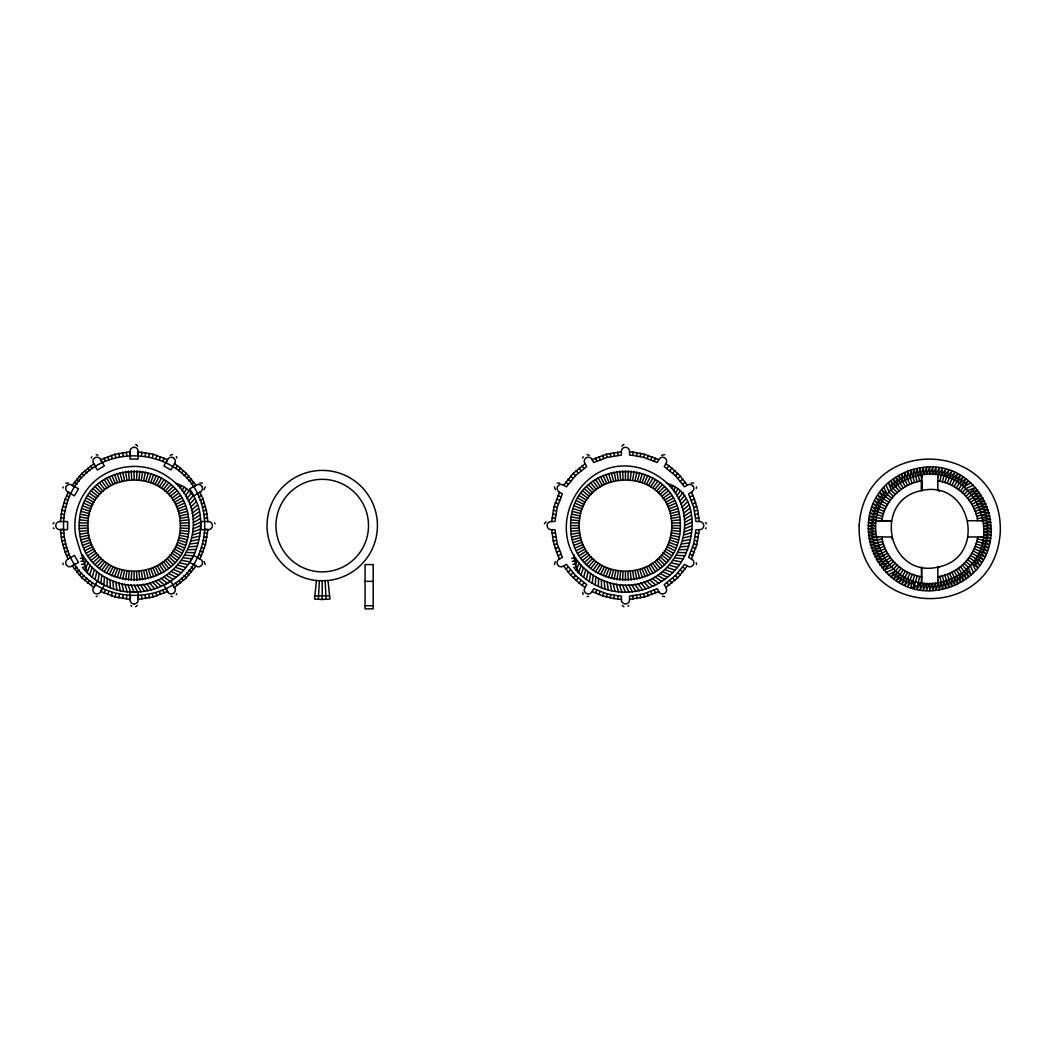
<?xml version="1.0" encoding="UTF-8"?>
<svg xmlns="http://www.w3.org/2000/svg" width="1053" height="1053" viewBox="0 0 1053 1053"><rect width="100%" height="100%" fill="white"/><g stroke="black" fill="none" stroke-linecap="round" stroke-linejoin="round"><path stroke-width="1.5" d="M921.586 490.58L921.612 475.074L921.612 490.58C871.489 500.122 888.179 578.755 937.854 567.119C987.964 557.55 971.261 478.944 921.586 490.58L921.612 480.839C901.618 483.919 884.796 500.741 881.703 520.735M907.607 479.168C972.775 450.21 1016.974 549.482 951.846 578.531C886.679 607.489 842.479 508.217 907.607 479.168L907.62 471.257C983.897 443.326 1027.201 556.155 951.833 586.442C875.556 614.373 832.252 501.544 907.62 471.257L908.384 472.099M951.846 578.531L951.833 586.442L947.173 574.319C963.008 568.383 975.078 553.667 977.737 536.964M175.614 483.327C206.783 492.146 204.874 536.069 191.764 558.88C175.838 587.85 136.943 600.486 107.037 586.416L107.209 578.4C96.994 573.201 88.347 564.974 82.66 554.997M666.983 483.327C698.139 492.146 696.244 536.069 683.121 558.88C667.194 587.85 628.299 600.486 598.394 586.416L598.565 578.4C529.606 541.9 582.309 438.469 652.373 472.797C721.331 509.31 668.629 612.741 598.565 578.4M79.199 525.605C79.265 453.619 188.961 453.619 189.013 525.605C188.961 597.591 79.265 597.591 79.199 525.605L87.833 525.605C87.886 586.271 180.339 586.271 180.379 525.605C180.339 464.939 87.886 464.939 87.833 525.605M107.209 578.4C172.731 612.28 228.488 515.707 166.387 475.903C141.155 458.687 103.549 465.65 86.162 490.777C77.001 503.321 73.105 519.537 75.579 534.871C78.909 547.955 83.806 560.13 87.491 573.095M204.637 529.304C208.06 436.376 69.893 429.137 63.588 521.906C60.166 614.834 198.319 622.073 204.637 529.304L207.875 529.475L205.467 544.717L199.925 559.143L197.043 557.669M570.568 525.605C570.621 453.619 680.317 453.619 680.383 525.605C680.317 597.591 570.621 597.591 570.568 525.605L579.203 525.605C579.242 464.939 671.696 464.939 671.748 525.605C671.696 586.271 579.242 586.271 579.203 525.605M205.203 486.907L204.019 489.777M205.19 564.566L204.019 561.433M582.717 592.365L583.125 594.432M696.56 486.907L696.257 488.46M696.546 564.566L696.257 562.75M130.414 596.13L130.243 599.368L114.988 596.959L100.575 591.417L102.049 588.535M131.243 580.44L131.691 571.805M136.535 479.391L136.982 470.77M137.811 455.08L137.982 451.829L153.225 454.251L167.651 459.779L166.177 462.675M318.375 599.368L319.349 580.729L316.466 580.506A55.204 55.204 0 0 1 275.425 496.345A55.204 55.204 0 0 1 369.05 496.345A55.204 55.204 0 0 1 328.009 580.506L329.958 599.065L322.231 599.473L314.518 599.065L316.466 580.506M622.599 580.44L623.047 571.805M627.891 479.391L628.338 470.77M910.24 478.075L910.779 470.191M949.214 579.624L948.792 587.521L944.778 575.175L947.173 574.319M107.037 586.416L103.892 584.915L104.484 576.926M598.394 586.416L595.248 584.915L595.84 576.926M60.337 521.735L61.851 510.244L65.141 499.135L68.287 492.067L71.183 493.541M551.719 521.538L554.115 506.48L559.564 492.238M557.511 486.67A4.067 4.067 0 0 0 559.143 491.988L562.381 493.87L557.248 507.322L554.97 521.538L551.219 521.538M687.964 566.396A4.067 4.067 0 0 0 693.361 564.671A4.067 4.067 0 0 0 691.795 559.222L688.557 557.34L693.69 543.888L695.967 529.659L699.718 529.659M691.373 558.972L696.823 544.717L699.231 529.659M126.386 599.065L126.729 595.84M128.374 580.203L129.269 571.621M138.943 479.589L139.852 470.994M141.497 455.37L141.826 452.132M621.415 599.354L617.742 599.065L618.085 595.84L607.186 593.826L593.734 588.693L591.865 591.931A4.067 4.067 0 0 1 586.403 593.497A4.067 4.067 0 0 1 584.678 588.087M619.73 580.203L620.638 571.621M630.313 479.589L631.208 470.994M666.233 463.096A4.067 4.067 0 0 0 664.509 457.686A4.067 4.067 0 0 0 659.06 459.253L657.204 462.517L643.752 457.384L632.853 455.37L633.195 452.132L644.594 454.251L658.836 459.7M912.912 477.127L913.754 469.256L917.124 481.8M946.529 580.572L945.686 588.443L942.33 575.899L937.841 576.86M103.892 584.915L100.825 583.257L101.838 575.307M595.248 584.915L592.194 583.257L593.194 575.307M122.556 598.565L123.056 595.353M125.518 579.834L126.873 571.305M141.352 479.905L142.695 471.375M145.156 455.844L145.669 452.645M592.102 591.51L602.645 595.853L613.912 598.565L614.425 595.353M616.887 579.834L618.229 571.305M632.708 479.905L634.064 471.375M636.525 455.844L637.026 452.645M937.841 477.601L939.381 467.914L935.406 474.758L936.17 467.493L932.576 474.534L932.958 467.242L929.72 474.455L929.72 467.15L926.877 474.534L926.495 467.242L924.034 474.758L923.27 467.493L921.217 475.127M915.649 476.311L916.9 468.506L919.598 481.208M943.804 581.388L942.553 589.193L939.855 576.491M91.387 458.042L91.769 456.778M582.743 458.042L583.125 456.778M100.825 583.257L97.85 581.427L99.285 573.543M592.194 583.257L589.219 581.427L590.641 573.543M118.752 597.867L119.423 594.682M122.701 579.308L124.491 570.858M143.734 480.339L145.525 471.902M148.789 456.515L149.473 453.343M610.108 597.867L610.793 594.682M614.057 579.308L615.847 570.858M635.091 480.339L636.881 471.902M640.158 456.515L640.829 453.343M914.675 575.175L919.598 576.491L916.9 589.193L921.217 582.572L917.532 586.192L910.661 587.521L914.675 575.175C897.722 569.831 884.494 554.523 881.703 536.964M937.841 480.839L939.855 481.208L942.553 468.506L938.236 475.127M918.413 475.653L920.072 467.914L921.612 477.601M941.027 582.046L939.381 589.785L937.841 580.098M63.154 563.25L63.022 564.566M97.85 581.427L94.981 579.453L96.823 571.661M589.219 581.427L586.35 579.453L588.179 571.661M114.988 596.959L115.83 593.826M119.897 578.637L122.135 570.292M146.091 480.905L148.315 472.573M152.395 457.384L153.225 454.251M606.357 596.959L607.186 593.826M611.266 578.637L613.491 570.292M637.447 480.905L639.684 472.573M643.752 457.384L644.594 454.251M917.124 575.899L913.754 588.443L915.623 585.889M939.855 481.208L942.33 481.8L945.686 469.256L941.027 475.653M938.236 582.572L936.17 590.206L935.406 582.941L932.958 590.457L932.576 583.165L929.72 590.549L929.72 583.244L926.495 590.457L926.877 583.165L923.27 590.206L924.034 582.941L920.072 589.785L921.612 580.098L921.586 567.119L921.612 582.625M94.981 579.453L92.216 577.334L94.454 569.647M586.35 579.453L583.573 577.334L585.823 569.647M176.733 593.681L176.325 594.669M111.289 595.853L112.289 592.773M117.146 577.821L119.818 569.607M148.407 481.59L151.079 473.389M155.936 458.437L156.936 455.344M602.645 595.853L603.645 592.773M608.502 577.821L611.174 569.607M639.763 481.59L642.435 473.389M647.292 458.437L648.293 455.344M977.737 520.735C974.96 503.176 961.718 487.868 944.778 482.524L948.792 470.178L943.804 476.311M92.216 577.334L89.571 575.07L92.203 567.501M583.573 577.334L580.927 575.07L583.573 567.501M107.643 594.563L108.801 591.536M114.435 576.86L117.528 568.804M150.697 482.406L153.791 474.337M159.424 459.674L160.582 456.633M598.999 594.563L600.157 591.536M605.791 576.86L608.884 568.804M642.054 482.406L645.147 474.337M650.78 459.674L651.939 456.633M912.267 574.319L907.62 586.442L912.912 580.572L914.096 587.153M947.173 483.38L951.833 471.257L946.529 477.127M90.071 565.25L87.044 572.674L89.571 575.07M178.154 485.946L178.72 484.551M581.427 565.25L578.4 572.674L580.927 575.07M669.511 485.946L670.077 484.551M104.063 593.089L105.379 590.128M111.776 575.767L115.29 567.87M152.935 483.327L156.449 475.443M162.833 461.082L164.163 458.121M595.419 593.089L596.748 590.128M603.132 575.767L606.646 567.87M644.291 483.327L647.806 475.443M654.203 461.082L655.519 458.121M909.91 573.345L904.632 585.218L910.24 579.624M949.53 484.354L954.821 472.494L949.214 478.075M85.319 568.699L88.057 562.894M180.168 488.316L181.353 485.788M576.689 568.699L579.413 562.894M671.524 488.316L672.709 485.788M109.183 574.53L113.105 566.83M155.12 484.38L159.042 476.68M600.539 574.53L604.461 566.83M646.476 484.38L650.399 476.68M907.607 572.253L901.71 583.823L907.607 578.531M951.833 485.446L957.73 473.876L951.846 479.168M53.071 523.802L54.032 522.551M544.427 523.802L544.849 523.13M83.898 564.671L86.162 560.433M182.051 490.777L183.972 487.184M575.254 564.671L577.531 560.433M673.42 490.777L675.342 487.184M93.467 587.877L97.31 581.217L104.339 585.284L100.509 591.931A4.067 4.067 0 0 1 95.046 593.497A4.067 4.067 0 0 1 93.322 588.087M106.656 573.148L110.973 565.672M157.252 485.525L161.57 478.049M174.745 463.333L170.915 469.98L163.873 465.926L167.717 459.279A4.067 4.067 0 0 1 173.047 457.634M584.836 587.877L586.705 584.626L575.53 575.543L566.448 564.369L563.197 566.238A4.067 4.067 0 0 1 557.682 564.869A4.067 4.067 0 0 1 558.906 559.327M598.012 573.148L602.329 565.672M648.609 485.525L652.926 478.049M666.115 463.333L664.232 466.571L675.407 475.666L684.489 486.841L687.741 484.959A4.067 4.067 0 0 1 693.164 486.21M905.369 571.029L898.88 582.283L905.027 577.307M954.084 486.67L960.573 475.416L954.413 480.392M82.753 560.617L84.411 557.879M183.814 493.33L186.578 488.763M574.109 560.617L575.767 557.879M675.17 493.33L677.935 488.763M621.954 446.169L622.599 445.327M95.652 584.836L93.875 587.561L81.871 577.834L72.157 565.843L74.881 564.066M104.208 571.647L108.907 564.408M159.306 486.802L164.018 479.549M595.564 571.647L600.276 564.408M650.675 486.802L655.374 479.549M903.198 569.699L896.129 580.598L902.526 575.952M956.256 488L963.324 477.101L956.914 481.747M185.433 495.976L189.158 490.501M676.789 495.976L680.514 490.501M95.652 466.374L93.875 463.649L81.871 473.363L72.157 485.367L74.881 487.131M172.574 584.836L174.35 587.561L186.342 577.834L196.069 565.843L193.344 564.066M563.631 485.209L573.24 473.363L585.073 463.754M591.747 459.029A4.067 4.067 0 0 0 586.205 457.818A4.067 4.067 0 0 0 584.836 463.333L586.705 466.571L575.53 475.666L566.448 486.841L563.197 484.959M666.115 587.877L664.232 584.626L675.407 575.543L684.489 564.369L687.741 566.238M665.865 587.442L677.711 577.834L687.319 566.001M706.247 527.856L705.549 528.659M90.69 585.363L92.598 582.743M101.838 570.028L106.919 563.039M161.306 488.171L166.387 481.182M175.627 468.467L177.536 465.834L186.342 473.363L196.069 485.367L193.344 487.131M585.073 587.442L582.046 585.363L583.954 582.743M593.194 570.028L598.275 563.039M652.663 488.171L657.743 481.182M666.983 468.467L668.892 465.834L671.959 468.19L680.37 476.167L687.319 485.209M901.092 568.251L893.457 578.768L900.104 574.464M958.348 489.448L965.983 478.931L959.349 483.235M186.907 498.701L191.699 492.409M678.277 498.701L683.055 492.409M87.623 583.007L89.663 580.493M99.561 568.278L104.997 561.565M163.228 489.645L168.664 482.932M178.562 470.717L180.603 468.19M563.631 566.001L570.568 575.03L578.979 583.007L581.019 580.493M590.917 568.278L596.353 561.565M654.584 489.645L660.02 482.932M669.919 470.717L671.959 468.19M899.078 566.698L890.904 576.794L897.761 572.858M960.375 491.001L968.549 480.905L961.692 484.854M137.324 605.475L135.666 606.752M555.392 561.631L554.391 564.566M628.694 605.475L627.943 606.225M188.25 501.504L193.423 495.384M679.606 501.504L684.779 495.384M84.674 580.506L86.859 578.084M97.376 566.409L103.155 559.985M165.071 491.211L170.849 484.801M181.366 473.113L183.538 470.704M576.044 580.506L578.215 578.084M588.732 566.409L594.511 559.985M656.427 491.211L662.205 484.801M672.722 473.113L674.907 470.704M897.13 565.053L893.326 569.265L886.1 572.477M962.31 492.659L966.114 488.434L973.354 485.222M189.435 504.361L194.923 498.53M680.791 504.361L686.28 498.53M81.871 577.834L84.174 575.543M95.283 564.421L101.391 558.327M166.835 492.883L172.929 486.776M184.051 475.666L186.342 473.363M573.24 577.834L575.53 575.543M586.653 564.421L592.747 558.327M658.191 492.883L664.298 486.776M675.407 475.666L677.711 473.363M895.287 563.289L891.259 567.304L883.875 570.134L893.523 561.446M964.166 494.41L968.181 490.395L975.578 487.565L965.917 496.253M190.475 507.296L196.253 501.741M681.831 507.296L687.622 501.741M79.212 575.03L81.621 572.858M93.309 562.341L99.719 556.563M168.493 494.647L174.916 488.868M186.592 478.352L189.013 476.167M570.568 575.03L572.99 572.858M584.665 562.341L591.088 556.563M659.862 494.647L666.273 488.868M677.961 478.352L680.37 476.167M191.356 510.271L197.424 505.032M682.713 510.271L688.78 505.032M545.388 522.551L546.27 521.959M76.698 572.095L79.225 570.055M91.44 560.157L98.153 554.72M170.073 496.489L176.786 491.053M189 481.155L191.514 479.115M568.067 572.095L570.581 570.055M582.796 560.157L589.509 554.72M661.429 496.489L668.142 491.053M680.356 481.155L682.884 479.115M891.878 559.498L881.782 567.672L889.311 565.237M967.575 498.201L977.671 490.027L970.142 492.462M192.08 513.285L198.412 508.375M683.436 513.285L689.768 508.375M74.342 569.028L76.974 567.119M89.689 557.879L96.679 552.799M171.547 498.411L178.536 493.33M191.251 484.09L193.87 482.182M565.711 569.028L568.33 567.119M581.045 557.879L588.035 552.799M662.903 498.411L669.892 493.33M682.607 484.09L685.24 482.182M890.325 557.485L879.808 565.119L887.455 563.079M969.129 500.214L979.632 492.58L971.998 494.62M170.336 455.357L172.547 454.514M661.705 455.357L664.706 454.541M192.646 516.339L199.228 511.758M684.002 516.339L690.584 511.758M88.057 555.51L95.31 550.798M172.916 500.399L180.155 495.7M579.426 555.51L586.666 550.798M664.272 500.399L671.524 495.7M888.877 555.379L877.978 562.447L885.718 560.815M970.576 502.32L981.462 495.252L973.722 496.884M623.218 444.827L623.916 444.445M193.041 519.405L199.859 515.193M684.411 519.405L691.216 515.193M67.787 559.209L74.434 555.365L78.488 562.407L71.841 566.238A4.067 4.067 0 0 1 66.326 564.869A4.067 4.067 0 0 1 67.537 559.327M86.557 553.062L94.033 548.745M174.179 502.465L181.656 498.148M200.439 491.988L193.791 495.831L189.724 488.803L196.384 484.959A4.067 4.067 0 0 1 201.807 486.21M559.143 559.209L562.381 557.34L557.248 543.888L554.97 529.659L551.219 529.659A4.067 4.067 0 0 1 547.139 525.71A4.067 4.067 0 0 1 550.956 521.525M577.926 553.062L585.402 548.745M665.549 502.465L673.025 498.148M691.795 491.988L688.557 493.87L693.69 507.322L695.967 521.538L699.718 521.538A4.067 4.067 0 0 1 703.799 525.447A4.067 4.067 0 0 1 699.982 529.646M887.547 553.207L876.293 559.696L884.112 558.472M971.906 504.492L983.16 498.003L975.341 499.227M193.291 522.499L200.307 518.642M684.647 522.499L691.676 518.642M85.188 550.535L92.888 546.612M175.338 504.598L183.038 500.675M197.043 493.541L199.925 492.067L203.071 499.135L206.375 510.244L207.875 521.735M576.544 550.535L584.244 546.612M666.694 504.598L674.394 500.675M886.323 550.969L874.753 556.853L882.625 556.05M973.117 506.743L984.7 500.846L976.829 501.649M963.956 486.578L971.011 482.998M888.442 574.701L895.498 571.121M193.37 525.605L200.583 522.117M684.726 525.605L691.939 522.117M130.414 455.08L130.243 451.829L114.988 454.251L100.575 459.779L102.049 462.675M137.811 596.13L137.982 599.368L153.225 596.959L167.651 591.417L166.177 588.535M592.102 459.7L606.357 454.251L621.415 451.842M629.549 451.092A4.067 4.067 0 0 0 625.364 447.275A4.067 4.067 0 0 0 621.415 451.355L621.415 455.107L607.186 457.384L593.734 462.517L591.865 459.279M621.388 600.118A4.067 4.067 0 0 0 625.587 603.935A4.067 4.067 0 0 0 629.523 599.855L629.536 596.103L643.752 593.826L657.204 588.693L659.073 591.931M629.536 599.354L644.594 596.959L658.836 591.51M97.205 596.274L96.205 596.617M588.561 596.274L587.034 596.682M68.287 559.143L66.629 555.655L69.59 554.326M83.95 547.942L91.835 544.427M176.377 506.783L184.275 503.268M198.635 496.871L201.597 495.555M559.564 558.972L557.985 555.655L560.946 554.326M575.307 547.942L583.204 544.427M667.747 506.783L675.631 503.268M689.991 496.871L692.953 495.555L691.373 492.238M885.231 548.666L873.358 553.944L881.269 553.536M974.222 509.033L986.082 503.755L978.184 504.163M193.291 528.698L200.675 525.605M684.647 528.698L692.032 525.605M87.254 572.582L83.134 568.383M578.847 573.095L574.49 568.383M63.588 529.304L60.337 529.475L61.851 540.966L65.141 552.075L68.182 550.916M82.845 545.283L90.913 542.19M177.312 509.02L185.367 505.927M200.044 500.293L203.071 499.135M551.719 529.659L553.207 540.966L556.51 552.075L559.538 550.916M574.214 545.283L582.27 542.19M668.668 509.02L676.724 505.927M691.4 500.293L694.44 499.135L697.731 510.244L699.231 521.538M884.257 546.31L872.121 550.956L880.032 550.969M975.196 511.389L987.319 506.743L979.408 506.73M193.041 531.791L200.583 529.093M684.411 531.791L691.939 529.093M84.648 570.147L86.07 569.647M576.004 570.147L577.426 569.647L578.61 572.582M63.851 548.429L66.944 547.428M81.897 542.571L90.097 539.899M178.115 511.31L186.328 508.638M201.281 503.782L204.374 502.781M555.207 548.429L558.301 547.428M573.253 542.571L581.467 539.899M669.484 511.31L677.684 508.638M692.637 503.782L695.73 502.781M883.401 543.901L871.055 547.915L878.952 548.337M976.052 513.798L988.398 509.784L980.501 509.362M65.773 483.064L68.379 483.064M199.833 483.064L202.452 483.064M557.129 483.064L559.748 483.064M691.202 483.064L693.809 483.064M192.646 534.871L200.307 532.555M684.002 534.871L691.676 532.555M942.33 575.899L944.778 575.175M82.384 567.488L85.056 566.711M573.74 567.488L576.412 566.711L577.426 569.647M62.759 544.717L65.891 543.888M81.081 539.807L89.413 537.583M178.799 513.627L187.144 511.389M202.334 507.322L205.467 506.48M554.115 544.717L557.248 543.888M572.437 539.807L580.782 537.583M670.169 513.627L678.501 511.389M693.69 507.322L696.823 506.48M882.677 541.453L870.133 544.822L877.991 545.651M976.776 516.246L989.32 512.877L981.449 512.048M192.08 537.925L199.859 536.016M683.436 537.925L691.216 536.016M939.855 566.646L937.854 567.119L937.841 582.625M81.581 564.421L84.214 563.803M572.937 564.421L575.57 563.803L576.412 566.711M61.851 540.966L65.023 540.281M80.41 537.017L88.847 535.227M179.365 515.983L187.816 514.193M203.19 510.916L206.375 510.244M553.207 540.966L556.392 540.281M571.766 537.017L580.216 535.227M670.735 515.983L679.172 514.193M694.559 510.916L697.731 510.244M882.085 538.978L869.383 541.676L877.188 542.927M977.368 518.721L990.07 516.023L982.265 514.772M191.356 540.939L199.228 539.439M682.713 540.939L690.584 539.439M80.91 561.381L83.542 560.907M572.279 561.381L574.899 560.907L575.57 563.803M61.153 537.162L64.351 536.648M79.883 534.187L88.413 532.844M179.813 518.366L188.342 517.01M203.861 514.548L207.072 514.048M552.509 537.162L555.721 536.648M571.239 534.187L579.769 532.844M671.169 518.366L679.698 517.01M695.23 514.548L698.429 514.048M878.465 536.964L868.791 538.504L876.517 540.163M980.975 520.735L990.662 519.195L982.923 517.536M190.475 543.914L198.412 542.835M681.831 543.914L689.768 542.835M80.41 558.393L83.029 558.051M571.766 558.393L574.398 558.051L574.899 560.907M60.64 533.318L63.878 532.989M79.501 531.344L88.097 530.436M180.129 520.761L188.711 519.866M204.348 518.221L207.573 517.879M552.009 533.318L555.234 532.989M570.871 531.344L579.453 530.436M671.485 520.761L680.08 519.866M695.704 518.221L698.942 517.879M664.706 596.656L662.376 596.274M189.435 546.836L197.424 546.178M680.791 546.836L688.78 546.178M319.349 580.729L328.009 580.506M329.615 595.84L314.86 595.84M79.278 528.474L87.899 528.027M180.313 523.183L188.948 522.736M570.634 528.474L579.268 528.027M671.682 523.183L680.304 522.736M188.25 549.705L196.253 549.455M679.606 549.705L687.622 549.455M890.851 520.735L875.951 520.735M891.457 520.722L878.465 520.735L868.791 519.195L875.635 523.17L868.37 522.406L875.412 526L868.12 525.618L875.333 528.856L868.027 528.856L875.412 531.699L868.12 532.081L875.635 534.529L868.37 535.293L876.004 537.359M967.997 520.735L983.502 520.735M59.863 521.538L67.55 521.538L67.55 529.659L59.863 529.659A4.067 4.067 0 0 1 55.783 525.71A4.067 4.067 0 0 1 59.6 521.525M180.379 525.605L189.013 525.605M671.748 525.605L680.383 525.605M208.362 529.659L200.675 529.659L200.675 521.538L208.362 521.538A4.067 4.067 0 0 1 212.443 525.447A4.067 4.067 0 0 1 208.626 529.646M875.951 536.964L891.457 536.964L891.93 538.978M967.997 536.964L983.502 536.964M365.062 581.374L373.183 581.374M365.062 605.725L373.183 605.725M678.277 552.509L686.28 552.68M186.907 552.509L194.923 552.68M570.634 522.736L579.268 523.183M671.682 528.027L680.304 528.474M79.278 522.736L87.899 523.183M180.313 528.027L188.948 528.474M676.789 555.234L684.779 555.826M185.433 555.234L193.423 555.826M629.536 451.842L633.195 452.132M632.853 455.37L629.536 455.107L629.536 451.355M618.085 595.84L621.415 596.103L621.415 599.855M587.034 454.514L589.246 455.357M172.547 596.682L171.02 596.274M552.009 517.879L555.234 518.221M570.871 519.866L579.453 520.761M671.485 530.436L680.08 531.344M695.704 532.989L698.942 533.318M60.64 517.879L63.878 518.221M79.501 519.866L88.097 520.761M180.129 530.436L188.711 531.344M204.348 532.989L207.573 533.318M675.17 557.879L683.121 558.88M183.814 557.879L191.764 558.88M613.912 598.565L617.742 599.065M980.975 536.964L990.662 538.504L983.818 534.529L991.084 535.293L984.042 531.699L991.334 532.081L984.121 528.856L991.426 528.856L984.042 526L991.334 525.618L983.818 523.17L991.084 522.406L983.449 520.34M552.509 514.048L555.721 514.548M571.239 517.01L579.769 518.366M671.169 532.844L679.698 534.187M695.23 536.648L698.429 537.162M61.153 514.048L64.351 514.548M79.883 517.01L88.413 518.366M179.813 532.844L188.342 534.187M203.861 536.648L207.072 537.162M673.42 560.433L681.304 561.854M182.051 560.433L189.935 561.854M919.598 576.491L921.612 576.86M882.085 518.721L869.383 516.023L876.004 520.34M977.368 538.978L990.07 541.676L983.449 537.359M553.207 510.244L556.392 510.916M571.766 514.193L580.216 515.983M670.735 535.227L679.172 537.017M694.559 540.281L697.731 540.966M61.851 510.244L65.023 510.916M80.41 514.193L88.847 515.983M179.365 535.227L187.816 537.017M203.19 540.281L206.375 540.966M96.205 454.593L97.876 455.357M671.524 562.894L679.33 564.724M180.168 562.894L187.96 564.724M939.855 491.053L937.841 490.58L937.841 475.074M882.677 516.246L870.133 512.877L876.517 517.536M976.776 541.453L989.32 544.822L982.923 540.163M554.115 506.48L557.248 507.322M572.437 511.389L580.782 513.627M670.169 537.583L678.501 539.807M693.69 543.888L696.823 544.717M62.759 506.48L65.891 507.322M81.081 511.389L89.413 513.627M178.799 537.583L187.144 539.807M202.334 543.888L205.467 544.717M669.511 565.25L677.197 567.488M178.154 565.25L185.841 567.488M942.33 481.8L944.778 482.524M883.401 513.798L871.055 509.784L877.188 514.772M976.052 543.901L988.398 547.915L982.265 542.927M555.207 502.781L558.301 503.782M573.253 508.638L581.467 511.31M669.484 539.899L677.684 542.571M692.637 547.428L695.73 548.429M63.851 502.781L66.944 503.782M81.897 508.638L90.097 511.31M178.115 539.899L186.328 542.571M201.281 547.428L204.374 548.429M667.378 567.501L674.934 570.147M176.009 567.501L183.577 570.147M884.257 511.389L872.121 506.743L877.991 512.048M975.196 546.31L987.319 550.956L981.449 545.651M556.51 499.135L559.538 500.293M574.214 505.927L582.27 509.02M668.668 542.19L676.724 545.283M691.4 550.916L694.44 552.075M65.141 499.135L68.182 500.293M82.845 505.927L90.913 509.02M177.312 542.19L185.367 545.283M200.044 550.916L203.071 552.075M665.127 569.647L672.538 572.674M173.758 569.647L181.182 572.674M885.231 509.033L873.358 503.755L878.952 509.362M974.222 548.666L986.082 553.944L980.501 548.337M557.985 495.555L560.946 496.871M575.307 503.268L583.204 506.783M667.747 544.427L675.631 547.942M689.991 554.326L692.953 555.655M66.629 495.555L69.59 496.871M83.95 503.268L91.835 506.783M176.377 544.427L184.275 547.942M198.635 554.326L201.597 555.655M623.916 606.752L622.244 605.475M135.666 444.445L136.363 444.827M662.758 571.661L670.011 575.07M171.402 571.661L178.655 575.07M886.323 506.743L874.753 500.846L880.032 506.73M973.117 550.969L984.7 556.853L979.408 550.969M576.544 500.675L584.244 504.598M666.694 546.612L674.394 550.535M85.188 500.675L92.888 504.598M175.338 546.612L183.038 550.535M660.297 573.543L667.365 577.334M168.941 573.543L175.996 577.334M887.547 504.492L876.293 498.003L881.269 504.163M971.906 553.207L983.16 559.696L978.184 553.536M577.926 498.148L585.402 502.465M665.549 548.745L673.025 553.062M71.841 484.959L78.488 488.803L74.434 495.831L67.787 491.988A4.067 4.067 0 0 1 66.142 486.67M86.557 498.148L94.033 502.465M174.179 548.745L181.656 553.062M196.384 566.238L189.724 562.407L193.791 555.365L200.439 559.209A4.067 4.067 0 0 1 202.005 564.671A4.067 4.067 0 0 1 196.595 566.396M657.743 575.307L664.601 579.453M166.387 575.307L173.232 579.453M888.877 502.32L877.978 495.252L882.625 501.649M970.576 555.379L981.462 562.447L976.829 556.05M579.426 495.7L586.666 500.399M664.272 550.798L671.524 555.51M88.057 495.7L95.31 500.399M172.916 550.798L180.155 555.51M655.098 576.926L661.732 581.427M163.742 576.926L170.362 581.427M665.865 463.754L668.892 465.834M174.35 463.649L177.536 465.834M890.325 500.214L879.808 492.58L884.112 499.227M969.129 557.485L979.632 565.119L975.341 558.472M565.711 482.182L568.33 484.09M581.045 493.33L588.035 498.411M662.903 552.799L669.892 557.879M682.607 567.119L685.24 569.028M74.342 482.182L76.974 484.09M89.689 493.33L96.679 498.411M171.547 552.799L178.536 557.879M191.251 567.119L193.87 569.028M652.373 578.4L658.757 583.257M161.017 578.4L167.388 583.257M578.979 583.007L582.046 585.363M891.878 498.201L881.782 490.027L885.718 496.884M967.575 559.498L977.671 567.672L973.722 560.815M568.067 479.115L570.581 481.155M582.796 491.053L589.509 496.489M661.429 554.72L668.142 560.157M680.356 570.055L682.884 572.095M76.698 479.115L79.225 481.155M91.44 491.053L98.153 496.489M170.073 554.72L176.786 560.157M189 570.055L191.514 572.095M131.638 606.225L130.888 605.475M649.569 579.742L655.69 584.915M158.213 579.742L164.334 584.915M893.523 496.253L889.311 492.462L886.1 485.222M965.917 561.446L970.142 565.237L973.354 572.477M570.568 476.167L572.99 478.352M584.665 488.868L591.088 494.647M659.862 556.563L666.273 562.341M677.961 572.858L680.37 575.03M79.212 476.167L81.621 478.352M93.309 488.868L99.719 494.647M168.493 556.563L174.916 562.341M186.592 572.858L189.013 575.03M705.549 522.551L706.51 523.802M54.032 528.659L53.334 527.856M646.713 580.927L652.544 586.416M155.344 580.927L161.188 586.416M895.287 494.41L891.259 490.395L888.442 482.998L897.13 492.659M964.166 563.289L968.181 567.304L971.011 574.701L962.31 565.053M573.24 473.363L575.53 475.666M586.653 486.776L592.747 492.883M658.191 558.327L664.298 564.421M675.407 575.543L677.711 577.834M81.871 473.363L84.174 475.666M95.283 486.776L101.391 492.883M166.835 558.327L172.929 564.421M184.051 575.543L186.342 577.834M643.778 581.967L649.332 587.745M152.422 581.967L157.963 587.745M136.982 445.327L137.627 446.169M576.044 470.704L578.215 473.113M588.732 484.801L594.511 491.211M656.427 559.985L662.205 566.409M672.722 578.084L674.907 580.506M84.674 470.704L86.859 473.113M97.376 484.801L103.155 491.211M165.071 559.985L170.849 566.409M181.366 578.084L183.538 580.506M640.803 582.849L646.042 588.917M149.447 582.849L154.686 588.917M555.392 489.579L554.378 486.907M214.562 522.933L215.154 523.802M899.078 491.001L890.904 480.905L893.326 488.434M960.375 566.698L968.549 576.794L966.114 569.265M578.979 468.19L581.019 470.717M590.917 482.932L596.353 489.645M654.584 561.565L660.02 568.278M669.919 580.493L671.959 583.007M87.623 468.19L89.663 470.717M99.561 482.932L104.997 489.645M163.228 561.565L168.664 568.278M178.562 580.493L180.603 583.007M637.789 583.573L642.699 589.904M146.433 583.573L151.342 589.904M901.092 489.448L893.457 478.931L895.498 486.578M958.348 568.251L965.983 578.768L963.956 571.121M582.046 465.834L583.954 468.467M593.194 481.182L598.275 488.171M652.663 563.039L657.743 570.028M666.983 582.743L668.892 585.363M90.69 465.834L92.598 468.467M101.838 481.182L106.919 488.171M161.306 563.039L166.387 570.028M175.627 582.743L177.536 585.363M634.735 584.139L639.316 590.72M143.379 584.139L147.946 590.72M903.198 488L896.129 477.101L897.761 484.854M956.256 569.699L963.324 580.598L961.692 572.858M595.564 479.549L600.276 486.802M650.675 564.408L655.374 571.647M104.208 479.549L108.907 486.802M159.306 564.408L164.018 571.647M631.668 584.533L635.88 591.352M140.299 584.533L144.524 591.352M905.369 486.67L898.88 475.416L900.104 483.235M954.084 571.029L960.573 582.283L959.349 574.464M598.012 478.049L602.329 485.525M648.609 565.672L652.926 573.148M100.509 459.279L104.339 465.926L97.31 469.98L93.467 463.333A4.067 4.067 0 0 1 94.849 457.818A4.067 4.067 0 0 1 100.39 459.029M106.656 478.049L110.973 485.525M157.252 565.672L161.57 573.148M167.717 591.931L163.873 585.284L170.915 581.217L174.745 587.877A4.067 4.067 0 0 1 173.508 593.3M628.575 584.784L632.432 591.799M137.206 584.784L141.063 591.799M176.325 456.541L176.838 458.042M907.607 485.446L901.71 473.876L902.526 481.747M951.833 572.253L957.73 583.823L956.914 575.952M600.539 476.68L604.461 484.38M646.476 566.83L650.399 574.53M109.183 476.68L113.105 484.38M155.12 566.83L159.042 574.53M971.998 563.079L975.578 570.134M883.875 487.565L887.455 494.62M625.469 584.863L628.957 592.076M134.113 584.863L137.601 592.076M909.91 484.354L904.632 472.494L905.027 480.392M949.53 573.345L954.821 585.218L954.413 577.307M595.419 458.121L596.748 461.082M603.132 475.443L606.646 483.327M644.291 567.87L647.806 575.767M654.203 590.128L655.519 593.089M104.063 458.121L105.379 461.082M111.776 475.443L115.29 483.327M152.935 567.87L156.449 575.767M162.833 590.128L164.163 593.089M622.376 584.784L625.469 592.168M131.006 584.784L134.113 592.168M692.953 495.555L694.44 499.135M556.51 552.075L557.985 555.655M65.141 552.075L66.629 555.655M907.62 471.257L912.267 483.38M598.999 456.633L600.157 459.674M605.791 474.337L608.884 482.406M642.054 568.804L645.147 576.86M650.78 591.536L651.939 594.563M107.643 456.633L108.801 459.674M114.435 474.337L117.528 482.406M150.697 568.804L153.791 576.86M159.424 591.536L160.582 594.563M619.282 584.533L621.981 592.076M127.913 584.533L130.625 592.076M910.661 470.178L914.675 482.524M602.645 455.344L603.645 458.437M608.502 473.389L611.174 481.59M639.763 569.607L642.435 577.821M647.292 592.773L648.293 595.853M111.289 455.344L112.289 458.437M117.146 473.389L119.818 481.59M148.407 569.607L151.079 577.821M155.936 592.773L156.936 595.853M616.202 584.139L618.519 591.799M124.846 584.139L127.15 591.799M606.357 454.251L607.186 457.384M611.266 472.573L613.491 480.905M637.447 570.292L639.684 578.637M643.752 593.826L644.594 596.959M114.988 454.251L115.83 457.384M119.897 472.573L122.135 480.905M146.091 570.292L148.315 578.637M152.395 593.826L153.225 596.959M613.149 583.573L615.057 591.352M121.793 583.573L123.701 591.352M63.154 487.947L63.022 486.907M610.108 453.343L610.793 456.515M614.057 471.902L615.847 480.339M635.091 570.858L636.881 579.308M640.158 594.682L640.829 597.867M118.752 453.343L119.423 456.515M122.701 471.902L124.491 480.339M143.734 570.858L145.525 579.308M148.789 594.682L149.473 597.867M610.135 582.849L611.635 590.72M118.778 582.849L120.266 590.72M613.912 452.645L614.425 455.844M616.887 471.375L618.229 479.905M632.708 571.305L634.064 579.834M636.525 595.353L637.026 598.565M122.556 452.645L123.056 455.844M125.518 471.375L126.873 479.905M141.352 571.305L142.695 579.834M145.156 595.353L145.669 598.565M607.16 581.967L608.239 589.904M115.804 581.967L116.883 589.904M574.398 558.051L574.03 554.997M617.742 452.132L618.085 455.37M619.73 470.994L620.638 479.589M630.313 571.621L631.208 580.203M632.853 595.84L633.195 599.065M126.386 452.132L126.729 455.37M128.374 470.994L129.269 479.589M138.943 571.621L139.852 580.203M141.497 595.84L141.826 599.065M604.238 580.927L604.896 588.917M112.868 580.927L113.54 588.917M622.599 470.77L623.047 479.391M627.891 571.805L628.338 580.44M325.127 580.729L326.101 599.368M131.243 470.77L131.691 479.391M136.535 571.805L136.982 580.44M601.368 579.742L601.618 587.745M110.012 579.742L110.249 587.745M625.469 470.691L625.469 479.326M625.469 571.871L625.469 580.506M322.231 580.808L322.231 599.473M138.167 451.355L138.167 459.042L130.045 459.042L130.045 451.355A4.067 4.067 0 0 1 133.849 447.275M134.113 470.691L134.113 479.326M134.113 571.871L134.113 580.506M130.045 599.855L130.045 592.168L138.167 592.168L138.167 599.855A4.067 4.067 0 0 1 134.376 603.935M557.629 486.433A4.067 4.067 0 0 1 562.96 484.841M666.101 587.877A4.067 4.067 0 0 1 664.733 593.379A4.067 4.067 0 0 1 659.191 592.168M693.308 486.433A4.067 4.067 0 0 1 692.018 491.843M173.284 457.765A4.067 4.067 0 0 1 174.864 463.096M134.113 447.262A4.067 4.067 0 0 1 138.154 451.092M173.284 593.444A4.067 4.067 0 0 1 167.861 592.155M201.952 486.433A4.067 4.067 0 0 1 200.662 491.843M134.113 603.935A4.067 4.067 0 0 1 130.072 600.118M66.273 486.433A4.067 4.067 0 0 1 71.604 484.841M859.195 525.157C855.786 618.072 993.94 625.311 1000.258 532.542C1003.667 439.627 865.513 432.388 859.195 525.157M373.183 564.566L365.062 564.566L365.062 608.858L373.183 608.858L373.183 564.566M299.105 565.672A46.266 46.266 0 0 0 368.511 525.605A46.266 46.266 0 0 0 299.105 485.525A46.266 46.266 0 0 0 299.105 565.672"/></g></svg>
